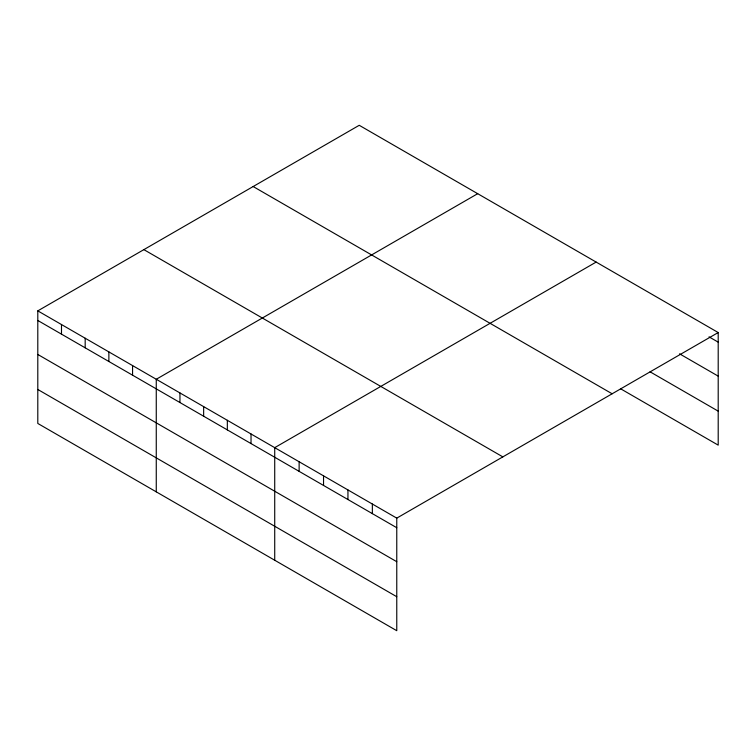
<?xml version="1.0" encoding="UTF-8"?>
<svg xmlns="http://www.w3.org/2000/svg" width="756" height="756" viewBox="0 0 756 756"><rect width="100%" height="100%" fill="white"/><g stroke="black" fill="none" stroke-linecap="round" stroke-linejoin="round"><path stroke-width="1.13" d="M396.768 561.708L396.768 518.125L37.8 310.867L37.8 423.454L396.768 630.702L396.768 561.708L37.8 354.46M620.563 388.754L718.2 445.133L718.2 332.545L359.232 125.298L37.8 310.867M477.688 193.687L156.265 379.266L156.265 491.844M596.153 262.077L274.721 447.656L274.721 560.243M396.768 518.125L718.2 332.545M709.043 336.864L718.2 342.147M679.549 353.817L718.2 376.129M650.056 371.801L718.2 411.141M253.156 186.534L612.133 393.781M143.867 249.631L502.844 456.879M37.8 320.468L396.768 527.726M37.8 389.472L396.768 596.72M372.358 504.025L372.358 513.626M347.949 489.935L347.949 499.536M323.54 475.845L323.54 485.447M299.13 461.746L299.13 471.347M251.03 433.982L251.03 443.583M227.339 420.298L227.339 429.899M203.647 406.624L203.647 416.225M179.956 392.94L179.956 402.542M132.565 365.583L132.565 375.184M108.873 351.909L108.873 361.51M85.182 338.225L85.182 347.826M61.491 324.551L61.491 334.152"/></g></svg>
